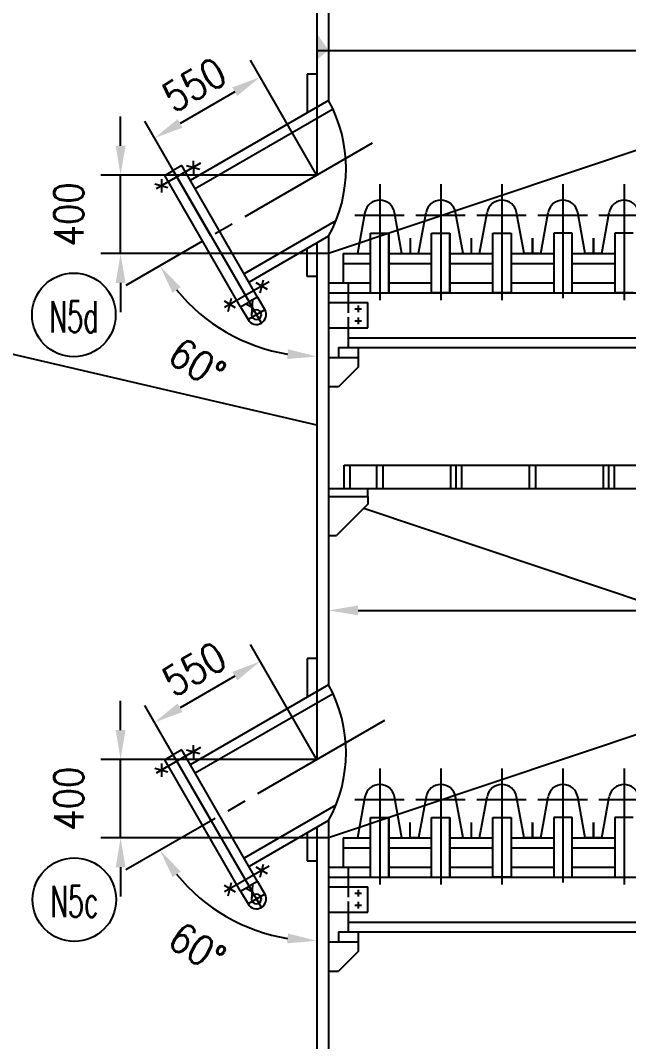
# Model space of a CAD drawing. Extents: x -42 to 819, y -365 to 844.
# Drawn here: x 76.4 to 138.6, y 70.8 to 175.1 of the extents above; entities that cross this region are included whole.
import ezdxf
from ezdxf.enums import TextEntityAlignment as Align

# ---------------------------------------------------------------- set-up
doc = ezdxf.new("R2010")
doc.units = 0
doc.header["$MEASUREMENT"] = 0
doc.linetypes.add('CENTER', pattern=[20, 15, -1.5, 2, -1.5])
doc.linetypes.add('HIDDEN', pattern=[7, 5, -2])
doc.layers.get('0').update_dxf_attribs({"linetype": 'CONTINUOUS'})
doc.layers.get('DEFPOINTS').update_dxf_attribs({"linetype": 'CONTINUOUS'})
for name, color, linetype in [('1', 2, 'CONTINUOUS'), ('2', 1, 'CONTINUOUS'), ('3', 3, 'CENTER'), ('5', 2, 'HIDDEN'), ('DIM', 4, 'CONTINUOUS')]:
    doc.layers.add(name, color=color, linetype=linetype)
doc.styles.add('SBHZ', font='ROMANS', dxfattribs={"width": 0.85, "bigfont": 'SBTXT'})
doc.dimstyles.get("Standard").update_dxf_attribs({"dimtxt": 3, "dimasz": 3, "dimexe": 2, "dimexo": 0.0625, "dimgap": 1.2, "dimtad": 1, "dimdec": 4, "dimzin": 0, "dimdsep": 46, "dimtxsty": 'SBHZ', "dimcen": 0.09, "dimadec": 0, "dimazin": 0, "dimtfac": 1, "dimtdec": 4, "dimtmove": 2, "dimatfit": 3, "dimfxl": 0, "dimtolj": 1, "dimtzin": 0, "dimarcsym": 0})

# ---------------------------------------------------------------- blocks, each defined once
blk = doc.blocks.new('*D94')
at = {"color": 0, "linetype": 'ByBlock'}
for p, q in [((99.57, -4.75), (99.57, -8.72)), ((203.57, -4.75), (203.57, -8.72)), ((102.57, -6.72), (200.57, -6.72))]:
    blk.add_line(p, q, dxfattribs=at)
for points in [[(102.57, -6.22), (102.57, -7.22), (99.57, -6.72)], [(200.57, -6.22), (200.57, -7.22), (203.57, -6.72)]]:
    blk.add_solid(points, dxfattribs=at)
at = {"layer": 'DEFPOINTS', "color": 0, "linetype": 'ByBlock'}
for p in [(99.57, -4.69), (203.57, -4.69), (203.57, -6.72)]:
    blk.add_point(p, dxfattribs=at)
at = {"color": 0, "linetype": 'ByBlock', "insert": (151.57, -4.02), "char_height": 3, "attachment_point": 5, "style": 'SBHZ'}
blk.add_mtext('\\A1;∅5200', dxfattribs=at)
blk = doc.blocks.new('*D36')
at = {"color": 0, "linetype": 'ByBlock'}
blk.add_arc((161.16, -20.87), 18.51, 219.2961, 260.7039, dxfattribs=at)
for points in [[(146.42, -32.88), (147.25, -32.31), (145.13, -30.13)], [(158.21, -38.64), (158.13, -39.64), (161.16, -39.38)]]:
    blk.add_solid(points, dxfattribs=at)
at = {"layer": 'DEFPOINTS', "color": 0, "linetype": 'ByBlock'}
for p in [(163.97, -19.25), (161.16, -27.8), (141.64, -32.14), (154.83, -38.27), (161.16, -126.37)]:
    blk.add_point(p, dxfattribs=at)
at = {"color": 0, "linetype": 'ByBlock', "insert": (148.94, -40.09), "char_height": 3, "attachment_point": 5, "rotation": 327.5497, "style": 'SBHZ'}
blk.add_mtext('\\A1;60°', dxfattribs=at)
blk = doc.blocks.new('*D43')
at = {"color": 0, "linetype": 'ByBlock'}
blk.add_arc((161.16, 98.47), 18.51, 219.2961, 260.7039, dxfattribs=at)
for points in [[(146.42, 86.46), (147.25, 87.03), (145.13, 89.22)], [(158.21, 80.7), (158.13, 79.71), (161.16, 79.96)]]:
    blk.add_solid(points, dxfattribs=at)
at = {"layer": 'DEFPOINTS', "color": 0, "linetype": 'ByBlock'}
for p in [(163.97, 100.09), (161.16, 91.54), (141.64, 87.2), (154.83, 81.08), (161.16, -7.03)]:
    blk.add_point(p, dxfattribs=at)
at = {"color": 0, "linetype": 'ByBlock', "insert": (148.94, 79.25), "char_height": 3, "attachment_point": 5, "rotation": 327.5497, "style": 'SBHZ'}
blk.add_mtext('\\A1;60°', dxfattribs=at)
blk = doc.blocks.new('*D38')
at = {"color": 0, "linetype": 'ByBlock'}
blk.add_arc((161.16, 38.8), 18.51, 219.2961, 260.7039, dxfattribs=at)
for points in [[(146.42, 26.79), (147.25, 27.36), (145.13, 29.54)], [(158.21, 21.03), (158.13, 20.03), (161.16, 20.29)]]:
    blk.add_solid(points, dxfattribs=at)
at = {"layer": 'DEFPOINTS', "color": 0, "linetype": 'ByBlock'}
for p in [(163.97, 40.42), (161.16, 31.87), (141.64, 27.53), (154.83, 21.41), (161.16, -66.7)]:
    blk.add_point(p, dxfattribs=at)
at = {"color": 0, "linetype": 'ByBlock', "insert": (148.94, 19.58), "char_height": 3, "attachment_point": 5, "rotation": 327.5497, "style": 'SBHZ'}
blk.add_mtext('\\A1;60°', dxfattribs=at)
blk = doc.blocks.new('*D39')
at = {"color": 0, "linetype": 'ByBlock'}
for p, q in [((141.11, 41.8), (141.11, 44.8)), ((161.1, 38.8), (139.11, 38.8)), ((141.11, 30.8), (141.11, 38.8)), ((141.11, 30.8), (141.11, 38.8)), ((162.3, 30.8), (139.11, 30.8)), ((141.11, 27.8), (141.11, 24.8))]:
    blk.add_line(p, q, dxfattribs=at)
for points in [[(140.61, 41.8), (141.61, 41.8), (141.11, 38.8)], [(140.61, 27.8), (141.61, 27.8), (141.11, 30.8)]]:
    blk.add_solid(points, dxfattribs=at)
at = {"layer": 'DEFPOINTS', "color": 0, "linetype": 'ByBlock'}
for p in [(141.11, 38.8), (161.16, 38.8), (162.36, 30.8)]:
    blk.add_point(p, dxfattribs=at)
at = {"color": 0, "linetype": 'ByBlock', "insert": (135.81, 34.8), "char_height": 3, "attachment_point": 5, "rotation": 90, "style": 'SBHZ'}
blk.add_mtext('\\A1;400', dxfattribs=at)
blk = doc.blocks.new('*D37')
at = {"color": 0, "linetype": 'ByBlock'}
for p, q in [((141.11, -17.87), (141.11, -14.87)), ((161.1, -20.87), (139.11, -20.87)), ((141.11, -28.87), (141.11, -20.87)), ((141.11, -28.87), (141.11, -20.87)), ((162.3, -28.87), (139.11, -28.87)), ((141.11, -31.87), (141.11, -34.87))]:
    blk.add_line(p, q, dxfattribs=at)
for points in [[(140.61, -17.87), (141.61, -17.87), (141.11, -20.87)], [(140.61, -31.87), (141.61, -31.87), (141.11, -28.87)]]:
    blk.add_solid(points, dxfattribs=at)
at = {"layer": 'DEFPOINTS', "color": 0, "linetype": 'ByBlock'}
for p in [(141.11, -20.87), (161.16, -20.87), (162.36, -28.87)]:
    blk.add_point(p, dxfattribs=at)
at = {"color": 0, "linetype": 'ByBlock', "insert": (135.81, -24.87), "char_height": 3, "attachment_point": 5, "rotation": 90, "style": 'SBHZ'}
blk.add_mtext('\\A1;400', dxfattribs=at)
blk = doc.blocks.new('*D116')
at = {"color": 0, "linetype": 'ByBlock'}
for p, q in [((83.03, 99.64), (76.27, 111.34)), ((74.67, 108.11), (69.08, 104.88)), ((72.23, 93.41), (65.48, 105.11))]:
    blk.add_line(p, q, dxfattribs=at)
for points in [[(74.42, 108.54), (74.92, 107.67), (77.27, 109.61)], [(68.83, 105.31), (69.33, 104.44), (66.48, 103.38)]]:
    blk.add_solid(points, dxfattribs=at)
at = {"layer": 'DEFPOINTS', "color": 0, "linetype": 'ByBlock'}
for p in [(66.48, 103.38), (83.06, 99.59), (72.26, 93.35)]:
    blk.add_point(p, dxfattribs=at)
at = {"color": 0, "linetype": 'ByBlock', "insert": (70.53, 108.83), "char_height": 3, "attachment_point": 5, "rotation": 30, "style": 'SBHZ'}
blk.add_mtext('\\A1;550', dxfattribs=at)
blk = doc.blocks.new('*D117')
at = {"color": 0, "linetype": 'ByBlock'}
for p, q in [((83.03, 159.31), (76.27, 171.01)), ((74.67, 167.78), (69.08, 164.55)), ((72.23, 153.08), (65.48, 164.78))]:
    blk.add_line(p, q, dxfattribs=at)
for points in [[(74.42, 168.21), (74.92, 167.35), (77.27, 169.28)], [(68.83, 164.98), (69.33, 164.11), (66.48, 163.05)]]:
    blk.add_solid(points, dxfattribs=at)
at = {"layer": 'DEFPOINTS', "color": 0, "linetype": 'ByBlock'}
for p in [(66.48, 163.05), (83.06, 159.26), (72.26, 153.02)]:
    blk.add_point(p, dxfattribs=at)
at = {"color": 0, "linetype": 'ByBlock', "insert": (70.53, 168.5), "char_height": 3, "attachment_point": 5, "rotation": 30, "style": 'SBHZ'}
blk.add_mtext('\\A1;550', dxfattribs=at)

msp = doc.modelspace()

# ---------------------------------------------------------------- linework, layer by layer
at = {"layer": '1'}
for p, q in [((208.32159, 184.92334), (107.91628, 151.25691)), ((106.71628, 133.74483), (40.95548, 149.03667)), ((208.32159, 125.25159), (107.91628, 91.58516)), ((111.51096, 125.25159), (211.91628, 91.58516))]:
    msp.add_line(p, q, dxfattribs=at)
at = {"layer": '2'}
for p, q in [((106.71628, 212.00045), (106.71628, 166.18511)), ((107.91628, 212.69327), (107.91628, 166.87793)), ((106.71628, 172.00462), (213.11628, 172.00462)), ((105.71628, 169.58511), (105.71628, 165.60776)), ((106.71628, 169.58511), (105.71628, 169.58511)), ((107.91628, 166.87793), (93.78807, 158.72101)), ((108.36769, 165.98385), (94.28807, 157.85498)), ((94.08925, 160.71899), (94.11547, 159.38333)), ((91.18102, 159.23655), (92.04705, 159.73655)), ((92.91307, 160.23655), (92.04705, 159.73655)), ((92.04705, 159.73655), (99.79705, 146.31316)), ((100.66307, 146.81316), (92.91307, 160.23655)), ((93.40756, 160.24758), (94.74473, 159.88093)), ((90.82894, 158.83665), (90.85516, 157.50098)), ((98.93102, 145.81316), (91.18102, 159.23655)), ((90.14724, 158.36524), (91.48442, 157.99858)), ((111.62734, 155.45676), (110.86272, 151.25691)), ((115.40727, 151.25691), (114.64266, 155.45676)), ((117.10022, 151.25691), (117.86484, 155.45676)), ((121.64478, 151.25691), (120.88016, 155.45676)), ((123.33773, 151.25691), (124.10234, 155.45676)), ((127.88228, 151.25691), (127.11766, 155.45676)), ((129.57523, 151.25691), (130.33985, 155.45676)), ((134.11978, 151.25691), (133.35517, 155.45676)), ((135.81274, 151.25691), (136.57735, 155.45676)), ((108.66628, 154.60924), (99.28807, 149.19473)), ((112.19945, 153.3237), (114.07055, 153.3237)), ((112.19945, 147.24713), (112.19945, 153.3237)), ((114.07055, 153.3237), (114.07055, 147.24713)), ((114.07055, 147.24713), (114.07055, 153.3237)), ((118.43695, 147.24713), (118.43695, 153.3237)), ((118.43695, 153.3237), (120.30805, 153.3237)), ((120.30805, 147.24713), (120.30805, 153.3237)), ((120.30805, 153.3237), (120.30805, 147.24713)), ((124.67445, 153.3237), (126.54555, 153.3237)), ((124.67445, 147.24713), (124.67445, 153.3237)), ((126.54555, 153.3237), (126.54555, 147.24713)), ((126.54555, 153.3237), (126.54555, 147.24713)), ((130.91196, 153.3237), (130.91196, 147.24713)), ((132.78306, 153.3237), (130.91196, 153.3237)), ((132.78306, 147.24713), (132.78306, 153.3237)), ((132.78306, 147.24713), (132.78306, 153.3237)), ((139.02056, 153.3237), (137.14946, 153.3237)), ((137.14946, 153.3237), (137.14946, 147.24713)), ((107.91628, 153.02153), (99.78807, 148.32871)), ((106.71628, 152.32871), (106.71628, 106.51337)), ((107.91628, 153.02153), (107.91628, 107.20619)), ((116.25375, 152.81628), (116.25375, 151.25691)), ((122.49125, 152.81628), (122.49125, 151.25691)), ((128.72876, 152.81628), (128.72876, 151.25691)), ((128.72876, 152.81628), (128.72876, 151.25691)), ((128.72876, 151.25691), (128.72876, 152.81628)), ((134.96626, 151.25691), (134.96626, 152.81628)), ((134.96626, 152.81628), (134.96626, 151.25691)), ((134.96626, 152.81628), (134.96626, 151.25691)), ((105.71628, 148.92871), (105.71628, 151.75135)), ((109.41628, 151.25691), (112.19945, 151.25691)), ((109.41628, 151.25691), (109.41628, 148.25691)), ((110.01624, 151.25691), (110.86272, 151.25691)), ((114.07055, 151.25691), (118.43695, 151.25691)), ((116.25375, 151.25691), (117.10022, 151.25691)), ((120.30805, 151.25691), (124.67445, 151.25691)), ((122.49125, 151.25691), (123.33773, 151.25691)), ((126.54555, 151.25691), (130.91196, 151.25691)), ((128.72876, 151.25691), (127.88228, 151.25691)), ((128.72876, 151.25691), (129.57523, 151.25691)), ((129.57523, 151.25691), (128.72876, 151.25691)), ((132.78306, 151.25691), (137.14946, 151.25691)), ((134.96626, 151.25691), (134.11978, 151.25691)), ((134.96626, 151.25691), (135.81274, 151.25691)), ((135.81274, 151.25691), (134.96626, 151.25691)), ((109.41628, 150.25691), (112.19945, 150.25691)), ((114.07055, 150.25691), (118.43695, 150.25691)), ((120.30805, 150.25691), (124.67445, 150.25691)), ((126.54555, 150.25691), (130.91196, 150.25691)), ((132.78306, 150.25691), (137.14946, 150.25691)), ((101.66897, 147.59054), (100.52536, 148.28108)), ((100.91987, 147.23588), (101.27092, 148.57724)), ((106.71628, 148.92871), (105.71628, 148.92871)), ((107.91628, 148.25691), (112.19945, 148.25691)), ((109.91628, 148.25691), (109.91628, 147.25691)), ((114.07055, 148.25691), (118.43695, 148.25691)), ((120.30805, 148.25691), (124.67445, 148.25691)), ((126.54555, 148.25691), (130.91196, 148.25691)), ((132.78306, 148.25691), (137.14946, 148.25691)), ((107.91628, 147.25691), (211.91628, 147.25691)), ((107.91628, 147.24713), (211.91628, 147.24713)), ((109.91628, 147.25691), (109.91628, 146.25691)), ((112.19945, 147.24713), (114.07055, 147.24713)), ((120.30805, 147.24713), (118.43695, 147.24713)), ((126.54555, 147.24713), (124.67445, 147.24713)), ((130.91196, 147.24713), (132.78306, 147.24713)), ((139.02056, 147.24713), (137.14946, 147.24713)), ((98.40865, 145.7082), (97.26504, 146.39874)), ((97.65955, 145.35354), (98.01061, 146.69489)), ((98.93102, 145.81316), (99.79705, 146.31316)), ((99.45062, 146.11315), (100.09724, 145.7932)), ((100.66307, 146.81316), (99.79705, 146.31316)), ((100.14348, 146.51317), (100.04705, 145.01159)), ((100.66307, 146.81316), (101.41307, 145.51412)), ((107.91628, 146.25691), (111.91628, 146.25691)), ((111.91628, 143.65691), (111.91628, 146.25691)), ((98.93102, 145.81316), (99.68102, 144.51412)), ((110.60387, 145.61846), (111.27753, 145.61846)), ((110.9407, 145.96652), (110.9407, 145.28201)), ((110.60387, 144.38867), (111.27753, 144.38867)), ((110.9407, 144.73673), (110.9407, 144.05222)), ((107.91628, 143.65691), (111.91628, 143.65691)), ((109.91628, 143.65691), (109.91628, 141.65691)), ((109.91628, 142.65691), (209.91628, 142.65691)), ((108.91628, 141.65691), (210.91628, 141.65691)), ((108.91628, 141.65691), (108.91628, 140.65691)), ((110.91628, 141.65691), (110.91628, 139.65691)), ((107.91628, 140.65691), (110.91628, 140.65691)), ((110.91628, 139.65691), (108.91628, 137.65691)), ((108.91628, 137.65691), (107.91628, 137.65691)), ((109.51628, 129.65691), (210.31628, 129.65691)), ((109.51628, 127.25691), (109.51628, 129.65691)), ((110.07628, 129.65691), (110.07628, 127.25691)), ((112.79628, 129.65691), (112.79628, 127.25691)), ((113.43628, 129.65691), (113.43628, 127.25691)), ((120.35628, 129.65691), (120.35628, 127.25691)), ((120.91628, 129.65691), (120.91628, 127.25691)), ((121.47628, 129.65691), (121.47628, 127.25691)), ((128.39628, 129.65691), (128.39628, 127.25691)), ((129.03628, 129.65691), (129.03628, 127.25691)), ((135.95628, 129.65691), (135.95628, 127.25691)), ((136.51628, 129.65691), (136.51628, 127.25691)), ((137.07628, 129.65691), (137.07628, 127.25691)), ((107.91628, 127.25691), (211.91628, 127.25691)), ((111.91628, 126.45691), (111.91628, 127.25691)), ((107.91628, 126.45691), (111.91628, 126.45691)), ((111.91628, 126.45691), (111.91628, 125.65691)), ((111.91628, 125.65691), (108.71628, 122.45691)), ((107.91628, 122.45691), (108.71628, 122.45691)), ((106.71628, 109.91337), (105.71628, 109.91337)), ((105.71628, 109.91337), (105.71628, 105.93602)), ((107.91628, 107.20619), (93.78807, 99.04926)), ((108.36769, 106.31211), (94.28807, 98.18324)), ((92.91307, 100.56481), (92.04705, 100.06481)), ((100.66307, 87.14141), (92.91307, 100.56481)), ((93.40756, 100.57584), (94.74473, 100.20918)), ((94.08925, 101.04725), (94.11547, 99.71158)), ((90.82894, 99.16491), (90.85516, 97.82924)), ((91.18102, 99.56481), (92.04705, 100.06481)), ((98.93102, 86.14141), (91.18102, 99.56481)), ((99.79705, 86.64141), (92.04705, 100.06481)), ((90.14724, 98.69349), (91.48442, 98.32684)), ((108.66628, 94.93749), (99.28807, 89.52298)), ((111.62734, 95.78502), (110.86272, 91.58516)), ((115.40727, 91.58516), (114.64266, 95.78502)), ((117.86484, 95.78502), (117.10022, 91.58516)), ((121.64478, 91.58516), (120.88016, 95.78502)), ((123.33773, 91.58516), (124.10234, 95.78502)), ((127.88228, 91.58516), (127.11766, 95.78502)), ((129.57523, 91.58516), (130.33985, 95.78502)), ((134.11978, 91.58516), (133.35517, 95.78502)), ((135.81274, 91.58516), (136.57735, 95.78502)), ((107.91628, 93.34978), (99.78807, 88.65696)), ((107.91628, 93.34978), (107.91628, 47.53444)), ((112.19945, 87.57538), (112.19945, 93.65195)), ((112.19945, 93.65195), (114.07055, 93.65195)), ((114.07055, 87.57538), (114.07055, 93.65195)), ((114.07055, 93.65195), (114.07055, 87.57538)), ((116.25375, 91.58516), (116.25375, 93.14454)), ((118.43695, 87.57538), (118.43695, 93.65195)), ((118.43695, 93.65195), (120.30805, 93.65195)), ((120.30805, 93.65195), (120.30805, 87.57538)), ((120.30805, 87.57538), (120.30805, 93.65195)), ((122.49125, 93.14454), (122.49125, 91.58516)), ((124.67445, 93.65195), (126.54555, 93.65195)), ((124.67445, 87.57538), (124.67445, 93.65195)), ((126.54555, 93.65195), (126.54555, 87.57538)), ((126.54555, 93.65195), (126.54555, 87.57538)), ((128.72876, 93.14454), (128.72876, 91.58516)), ((128.72876, 91.58516), (128.72876, 93.14454)), ((128.72876, 93.14454), (128.72876, 91.58516)), ((130.91196, 93.65195), (130.91196, 87.57538)), ((132.78306, 93.65195), (130.91196, 93.65195)), ((132.78306, 87.57538), (132.78306, 93.65195)), ((132.78306, 87.57538), (132.78306, 93.65195)), ((134.96626, 93.14454), (134.96626, 91.58516)), ((134.96626, 93.14454), (134.96626, 91.58516)), ((134.96626, 91.58516), (134.96626, 93.14454)), ((137.14946, 93.65195), (137.14946, 87.57538)), ((139.02056, 93.65195), (137.14946, 93.65195)), ((105.71628, 92.07961), (105.71628, 89.25696)), ((106.71628, 92.65696), (106.71628, 46.84162)), ((109.41628, 91.58516), (112.19945, 91.58516)), ((109.41628, 91.58516), (109.41628, 88.58516)), ((110.01624, 91.58516), (110.86272, 91.58516)), ((114.07055, 91.58516), (118.43695, 91.58516)), ((117.10022, 91.58516), (116.25375, 91.58516)), ((120.30805, 91.58516), (124.67445, 91.58516)), ((122.49125, 91.58516), (123.33773, 91.58516)), ((126.54555, 91.58516), (130.91196, 91.58516)), ((128.72876, 91.58516), (127.88228, 91.58516)), ((129.57523, 91.58516), (128.72876, 91.58516)), ((128.72876, 91.58516), (129.57523, 91.58516)), ((132.78306, 91.58516), (137.14946, 91.58516)), ((134.96626, 91.58516), (134.11978, 91.58516)), ((135.81274, 91.58516), (134.96626, 91.58516)), ((134.96626, 91.58516), (135.81274, 91.58516)), ((109.41628, 90.58516), (112.19945, 90.58516)), ((114.07055, 90.58516), (118.43695, 90.58516)), ((120.30805, 90.58516), (124.67445, 90.58516)), ((126.54555, 90.58516), (130.91196, 90.58516)), ((132.78306, 90.58516), (137.14946, 90.58516)), ((100.91987, 87.56414), (101.27092, 88.90549)), ((105.71628, 89.25696), (106.71628, 89.25696)), ((101.66897, 87.9188), (100.52536, 88.60934)), ((107.91628, 88.58516), (112.19945, 88.58516)), ((109.91628, 88.58516), (109.91628, 87.58516)), ((114.07055, 88.58516), (118.43695, 88.58516)), ((120.30805, 88.58516), (124.67445, 88.58516)), ((126.54555, 88.58516), (130.91196, 88.58516)), ((132.78306, 88.58516), (137.14946, 88.58516)), ((98.40865, 86.03645), (97.26504, 86.72699)), ((97.65955, 85.68179), (98.01061, 87.02315)), ((98.93102, 86.14141), (99.79705, 86.64141)), ((100.66307, 87.14141), (99.79705, 86.64141)), ((100.14348, 86.84143), (100.04705, 85.33984)), ((100.66307, 87.14141), (101.41307, 85.84238)), ((107.91628, 87.58516), (211.91628, 87.58516)), ((107.91628, 87.57538), (211.91628, 87.57538)), ((107.91628, 86.58516), (111.91628, 86.58516)), ((109.91628, 87.58516), (109.91628, 86.58516)), ((111.91628, 83.98516), (111.91628, 86.58516)), ((112.19945, 87.57538), (114.07055, 87.57538)), ((118.43695, 87.57538), (120.30805, 87.57538)), ((126.54555, 87.57538), (124.67445, 87.57538)), ((130.91196, 87.57538), (132.78306, 87.57538)), ((137.14946, 87.57538), (139.02056, 87.57538)), ((98.93102, 86.14141), (99.68102, 84.84238)), ((99.45062, 86.4414), (100.09724, 86.12146)), ((110.60387, 85.94672), (111.27753, 85.94672)), ((110.9407, 86.29477), (110.9407, 85.61027)), ((110.60387, 84.71693), (111.27753, 84.71693)), ((110.9407, 85.06498), (110.9407, 84.38048)), ((107.91628, 83.98516), (111.91628, 83.98516)), ((109.91628, 83.98516), (109.91628, 81.98516)), ((109.91628, 82.98516), (209.91628, 82.98516)), ((108.91628, 81.98516), (210.91628, 81.98516)), ((108.91628, 81.98516), (108.91628, 80.98516)), ((110.91628, 81.98516), (110.91628, 79.98516)), ((107.91628, 80.98516), (110.91628, 80.98516)), ((110.91628, 79.98516), (108.91628, 77.98516)), ((107.91628, 77.98516), (108.91628, 77.98516))]:
    msp.add_line(p, q, dxfattribs=at)
for centre, radius, start, end in [((95.30517, 159.94973), 14.38888, 331.216787, 28.783213), ((113.135, 155.18228), 1.53244, 10.3181267, 169.6818733), ((119.3725, 155.18228), 1.53244, 10.3181267, 169.6818733), ((125.61, 155.18228), 1.53244, 10.3181267, 169.6818733), ((131.84751, 155.18228), 1.53244, 10.3181267, 169.6818733), ((138.08501, 155.18228), 1.53244, 10.3181267, 169.6818733), ((100.54705, 145.01412), 1, 210, 30), ((100.54705, 145.01412), 1, 210, 30), ((100.54705, 145.01412), 0.5, 0, 180), ((100.54705, 145.01412), 0.5, 180, 0), ((95.30517, 100.27798), 14.38888, 331.216787, 28.783213), ((113.135, 95.51054), 1.53244, 10.3181267, 169.6818733), ((119.3725, 95.51054), 1.53244, 10.3181267, 169.6818733), ((125.61, 95.51054), 1.53244, 10.3181267, 169.6818733), ((131.84751, 95.51054), 1.53244, 10.3181267, 169.6818733), ((138.08501, 95.51054), 1.53244, 10.3181267, 169.6818733), ((100.54705, 85.34238), 1, 210, 30), ((100.54705, 85.34238), 1, 210, 30), ((100.54705, 85.34238), 0.5, 0, 180), ((100.54705, 85.34238), 0.5, 180, 0)]:
    msp.add_arc(centre, radius, start, end, dxfattribs=at)
msp.add_solid([(107.91628, 172.00462), (106.71628, 173.72104), (106.71628, 171.06244)], dxfattribs=at)
at = {"layer": '3'}
for p, q in [((106.71628, 166.25728), (106.71628, 159.32908)), ((112.35488, 162.51236), (87.19906, 147.98864)), ((94.84515, 160.48601), (90.29568, 157.85938)), ((113.135, 158.33705), (113.135, 146.49433)), ((119.3725, 158.33705), (119.3725, 146.49433)), ((125.61, 158.33705), (125.61, 146.49433)), ((131.84751, 158.33705), (131.84751, 146.70942)), ((138.08501, 158.33705), (138.08501, 149.69753)), ((138.08501, 158.33705), (138.08501, 146.49433)), ((110.57621, 155.18228), (115.63197, 155.18228)), ((116.81372, 155.18228), (121.86947, 155.18228)), ((123.05122, 155.18228), (128.10697, 155.18228)), ((129.28872, 155.18228), (134.34448, 155.18228)), ((135.52623, 155.18228), (140.58198, 155.18228)), ((101.84515, 148.36166), (97.29568, 145.73502)), ((101.04705, 144.1481), (99.79705, 146.31316)), ((101.41307, 145.51412), (99.68102, 144.51412)), ((106.71628, 106.58553), (106.71628, 99.65733)), ((113.63089, 103.57731), (87.19906, 88.31689)), ((94.84515, 100.81427), (90.29568, 98.18763)), ((113.135, 98.6653), (113.135, 86.82259)), ((119.3725, 98.6653), (119.3725, 86.82259)), ((125.61, 98.6653), (125.61, 86.82259)), ((131.84751, 98.6653), (131.84751, 87.03767)), ((138.08501, 98.6653), (138.08501, 86.82259)), ((138.08501, 98.6653), (138.08501, 90.02579)), ((110.57621, 95.51054), (115.63197, 95.51054)), ((116.81372, 95.51054), (121.86947, 95.51054)), ((123.05122, 95.51054), (128.10697, 95.51054)), ((129.28872, 95.51054), (134.34448, 95.51054)), ((135.52623, 95.51054), (140.58198, 95.51054)), ((101.84515, 88.68991), (97.29568, 86.06327)), ((101.04705, 84.47635), (99.79705, 86.64141)), ((101.41307, 85.84238), (99.68102, 84.84238))]:
    msp.add_line(p, q, dxfattribs=at)
at = {"layer": '5'}
for p, q in [((109.91628, 146.25691), (109.91628, 145.20672)), ((109.91628, 144.74618), (109.91628, 143.65691)), ((109.91628, 86.58516), (109.91628, 85.53497)), ((109.91628, 85.07443), (109.91628, 83.98516))]:
    msp.add_line(p, q, dxfattribs=at)
at = {"layer": 'DIM'}
for centre, radius in [((81.89344, 144.99287), 4.26666), ((81.94715, 85.27804), 4.26667)]:
    msp.add_circle(centre, radius, dxfattribs=at)

# ---------------------------------------------------------------- texts
at = {"layer": 'DIM', "style": 'SBHZ', "width": 0.6}
for s, height, p in [('N5d', 3.199992, (81.89344, 143.20848)), ('N5c', 3.199999, (81.94715, 83.49365))]:
    msp.add_text(s, height=height, dxfattribs=at).set_placement(p, align=Align.CENTER)

# ---------------------------------------------------------------- dimensions: what is measured, and where the dimension line sits
at = {"layer": 'DIM'}
for base, line1, line2, picture, middle in [((100.38532, 201.5345), ((106.71628, 212.00045), (106.71628, 113.42865)), ((109.52336, 220.54932), (87.19906, 207.66039)), '*D43', (94.49483, 199.70806)), ((100.38532, 141.86275), ((106.71628, 152.32871), (106.71628, 53.75691)), ((109.52336, 160.87758), (87.19906, 147.98864)), '*D38', (94.49483, 140.03632)), ((100.38532, 82.19101), ((106.71628, 92.65696), (106.71628, -5.91484)), ((109.52336, 101.20583), (87.19906, 88.31689)), '*D36', (94.49483, 80.36457))]:
    dim = msp.add_angular_dim_2l(base=base, line1=line1, line2=line2, text='60%%d', dimstyle='Standard', override={"dimdec": 0, "dimtdec": 0}, dxfattribs=at)
    dim.commit()
    dim.dimension.update_dxf_attribs({"geometry": picture, "text_midpoint": middle, "dimtype": 130, "insert": (-54.44438, 120.4573)})
for p1, p2, picture, middle in [((106.71628, 159.25691), (95.92205, 153.02486), '*D117', (94.18279, 168.50144)), ((106.71628, 99.58516), (95.92205, 93.35311), '*D116', (94.18279, 108.82969))]:
    dim = msp.add_aligned_dim(p1=p1, p2=p2, distance=-11.57274, text='550', dimstyle='Standard', dxfattribs=at)
    dim.commit()
    dim.dimension.update_dxf_attribs({"geometry": picture, "text_midpoint": middle, "insert": (23.65753, 0)})
for base, p1, p2, picture, middle in [((86.66481, 159.25691), (107.91628, 151.25691), (106.71628, 159.25691), '*D39', (81.36481, 155.25691)), ((86.66481, 99.58516), (107.91628, 91.58516), (106.71628, 99.58516), '*D37', (81.36481, 95.58516))]:
    dim = msp.add_linear_dim(base=base, p1=p1, p2=p2, angle=90, text='400', dimstyle='Standard', dxfattribs=at)
    dim.commit()
    dim.dimension.update_dxf_attribs({"geometry": picture, "text_midpoint": middle, "insert": (-54.44438, 120.4573)})
dim = msp.add_linear_dim(base=(211.91628, 114.81621), p1=(107.91628, 116.84605), p2=(211.91628, 116.84605), text='%%C5200', dimstyle='Standard', dxfattribs=at)
dim.commit()
dim.dimension.update_dxf_attribs({"geometry": '*D94', "text_midpoint": (159.91628, 117.51621), "insert": (8.34692, 121.53823)})

doc.saveas('drawing.dxf')
